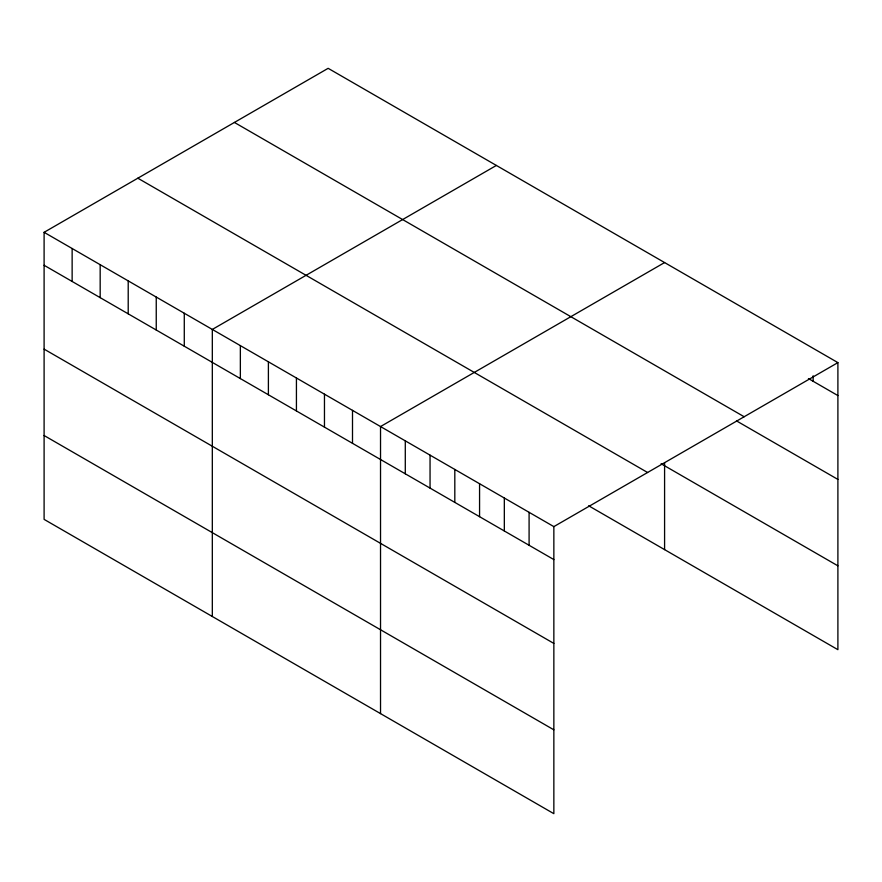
<?xml version="1.0" encoding="UTF-8"?>
<svg xmlns="http://www.w3.org/2000/svg" width="882" height="882" viewBox="0 0 882 882"><rect width="100%" height="100%" fill="white"/><g stroke="black" fill="none" stroke-linecap="round" stroke-linejoin="round"><path stroke-width="1.32" d="M44.1 232.319L553.852 526.62L553.852 813.678L44.1 519.377L44.1 232.319L328.148 68.322L837.9 362.623L837.9 649.681L588.658 505.783M496.368 165.441L212.319 329.438L212.319 616.496M664.587 262.56L380.528 426.557L380.528 713.615M553.852 526.62L837.9 362.623M808.43 378.554L837.9 395.577M234.414 122.444L744.165 416.745M736.503 420.89L837.9 479.422M661.081 463.734L837.9 565.825M137.835 178.197L647.586 472.498M44.1 265.273L553.852 559.574M44.1 349.129L553.852 643.419M44.1 435.521L553.852 729.822M813.138 375.787L813.138 381.278M664.587 463.017L664.587 549.618M529.09 512.332L529.09 545.274M504.328 498.032L504.328 530.975M479.565 483.733L479.565 516.687M454.814 469.445L454.814 502.387M430.052 455.145L430.052 488.099M405.29 440.857L405.29 473.799M352.502 410.373L352.502 443.315M324.466 394.188L324.466 427.131M296.429 378.003L296.429 410.946M268.393 361.818L268.393 394.761M240.356 345.623L240.356 378.576M184.283 313.253L184.283 346.196M156.246 297.069L156.246 330.011M128.21 280.884L128.21 313.827M100.173 264.699L100.173 297.642M72.137 248.504L72.137 281.457"/></g></svg>
